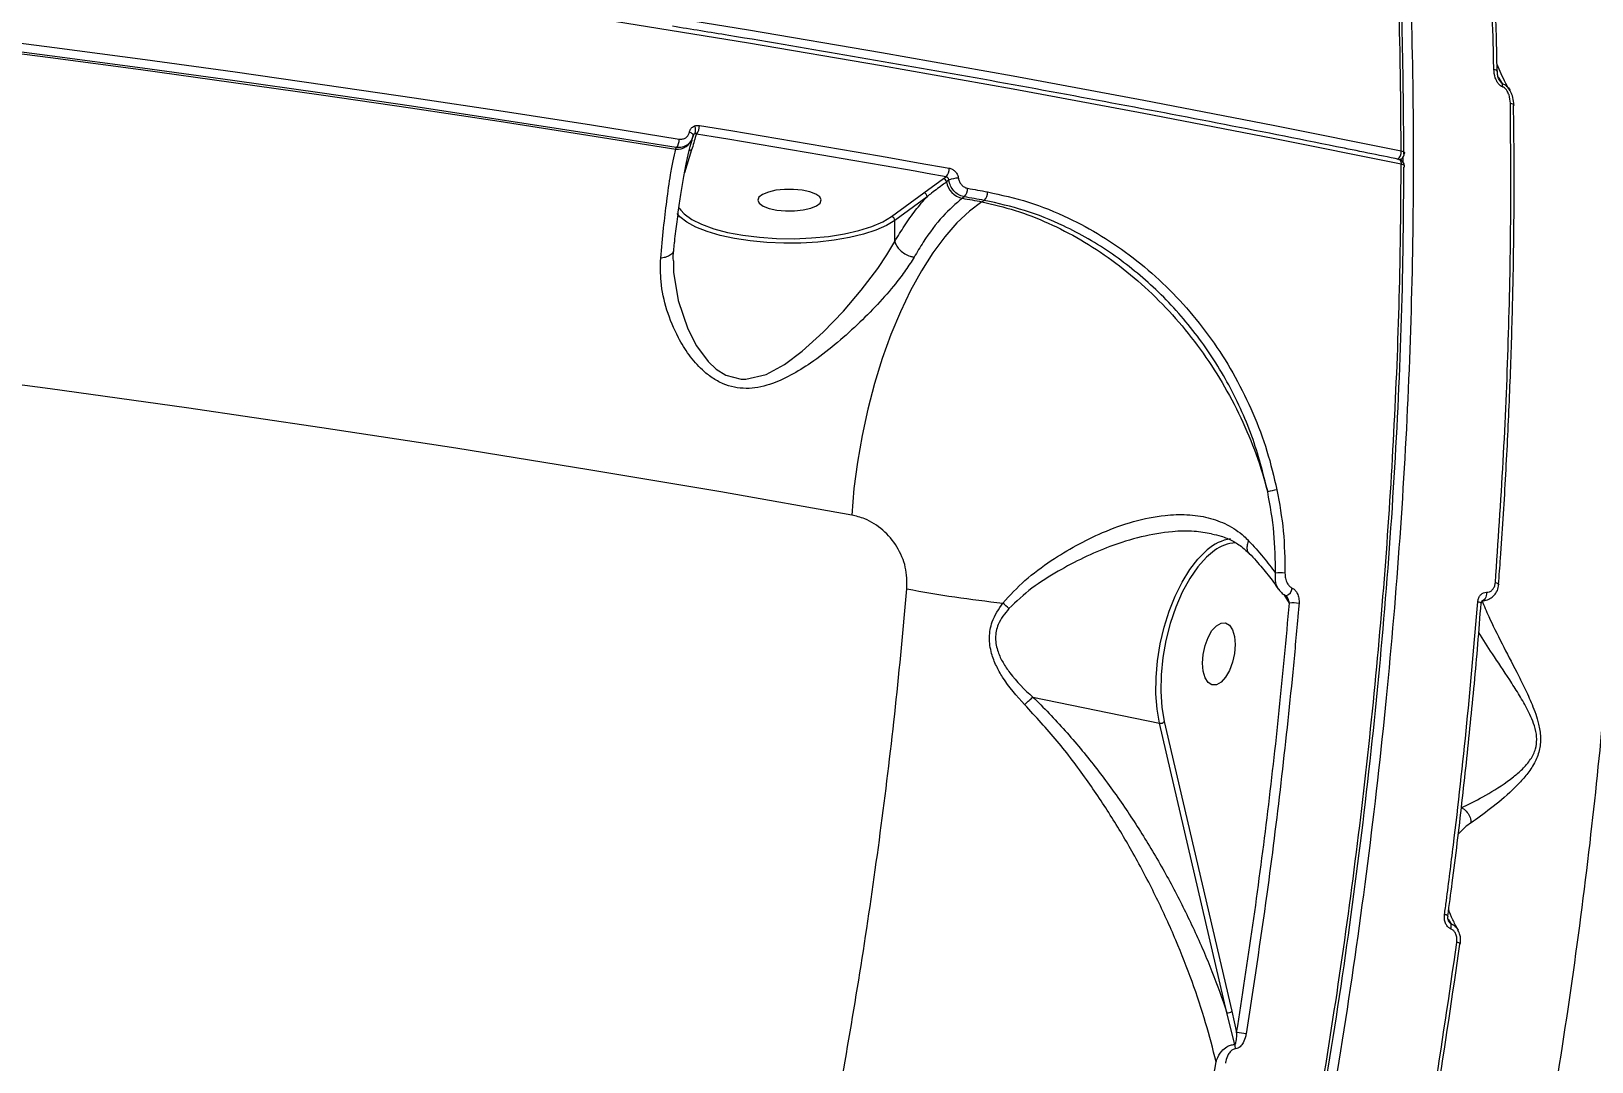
# Model space of a CAD drawing. Header units: millimetres. Extents: x -11024 to 8278, y -7837 to 5770.
# Drawn here: x 2836.5 to 3057.8, y -1380.3 to -1234.2 of the extents above; entities that cross this region are included whole.
import ezdxf

# ---------------------------------------------------------------- set-up
doc = ezdxf.new("R2010")
doc.units = ezdxf.units.MM
for name, color, linetype in [('DIKOM_ОБЪЕКТ', 7, 'Continuous'), ('DIKOM_РАЗМЕР_ЗОНА', 7, 'Continuous'), ('DIKOM_РАЗМЕР_ОБЪЕКТА', 7, 'Continuous')]:
    doc.layers.add(name, color=color, linetype=linetype)
doc.styles.add('style1', font='arial.ttf', dxfattribs={"width": 0.8})
doc.dimstyles.new('1-50', dxfattribs={"dimtxt": 300, "dimasz": 200, "dimexe": 100, "dimexo": 0, "dimgap": 100, "dimtad": 1, "dimtxsty": 'style1', "dimcen": 200, "dimclrd": 7, "dimclre": 7, "dimclrt": 7, "dimadec": 1, "dimazin": 2, "dimtfac": 1, "dimtmove": 0, "dimatfit": 2, "dimfxl": 0, "dimlwd": 25, "dimlwe": 18, "dimarcsym": 0})

# ---------------------------------------------------------------- blocks, each defined once
blk = doc.blocks.new('*D9')
at = {"layer": 'Defpoints', "color": 0, "transparency": 16777216}
for p in [(3740.68, 3707.51), (-8191.56, -3797.25), (-1076.12, -3797.25)]:
    blk.add_point(p, dxfattribs=at)
at = {"layer": 'DIKOM_РАЗМЕР_ОБЪЕКТА', "color": 7, "lineweight": 18, "transparency": 16777216}
for p, q in [((3740.68, 3707.51), (-8291.56, 3707.51)), ((-1076.12, -3797.25), (-8291.56, -3797.25))]:
    blk.add_line(p, q, dxfattribs=at)
at = {"layer": 'DIKOM_РАЗМЕР_ОБЪЕКТА', "color": 7, "lineweight": 25, "transparency": 16777216}
blk.add_line((-8191.56, 3507.51), (-8191.56, -3597.25), dxfattribs=at)
at = {"layer": 'DIKOM_РАЗМЕР_ОБЪЕКТА', "color": 7, "transparency": 16777216}
for points in [[(-8224.9, 3507.51), (-8158.23, 3507.51), (-8191.56, 3707.51)], [(-8224.9, -3597.25), (-8158.23, -3597.25), (-8191.56, -3797.25)]]:
    blk.add_solid(points, dxfattribs=at)
at = {"layer": 'DIKOM_РАЗМЕР_ОБЪЕКТА', "color": 7, "transparency": 16777216, "insert": (-8444.74, -44.87), "char_height": 300, "attachment_point": 5, "rotation": 90, "style": 'style1'}
blk.add_mtext('7500', dxfattribs=at)
blk = doc.blocks.new('*D10')
at = {"layer": 'Defpoints', "color": 0, "transparency": 16777216}
for p in [(-7791.31, -186.83), (6174.94, -1432.98), (6174.94, -5371.27)]:
    blk.add_point(p, dxfattribs=at)
at = {"layer": 'DIKOM_РАЗМЕР_ОБЪЕКТА', "color": 7, "lineweight": 18, "transparency": 16777216}
for p, q in [((-7791.31, -186.83), (-7791.31, -5471.27)), ((6174.94, -1432.98), (6174.94, -5471.27))]:
    blk.add_line(p, q, dxfattribs=at)
at = {"layer": 'DIKOM_РАЗМЕР_ОБЪЕКТА', "color": 7, "lineweight": 25, "transparency": 16777216}
blk.add_line((-7591.31, -5371.27), (5974.94, -5371.27), dxfattribs=at)
at = {"layer": 'DIKOM_РАЗМЕР_ОБЪЕКТА', "color": 7, "transparency": 16777216}
for points in [[(-7591.31, -5337.93), (-7591.31, -5404.6), (-7791.31, -5371.27)], [(5974.94, -5337.93), (5974.94, -5404.6), (6174.94, -5371.27)]]:
    blk.add_solid(points, dxfattribs=at)
at = {"layer": 'DIKOM_РАЗМЕР_ОБЪЕКТА', "color": 7, "transparency": 16777216, "insert": (-1343.68, -5118.1), "char_height": 300, "attachment_point": 5, "style": 'style1'}
blk.add_mtext('14000', dxfattribs=at)
blk = doc.blocks.new('*D11')
at = {"layer": 'Defpoints', "color": 0, "transparency": 16777216}
for p in [(3316.13, 5770.14), (-10574.15, -5797.25), (-1580.09, -5797.25)]:
    blk.add_point(p, dxfattribs=at)
at = {"layer": 'DIKOM_РАЗМЕР_ЗОНА', "color": 7, "lineweight": 18, "transparency": 16777216}
for p, q in [((3316.13, 5770.14), (-10674.15, 5770.14)), ((-1580.09, -5797.25), (-10674.15, -5797.25))]:
    blk.add_line(p, q, dxfattribs=at)
at = {"layer": 'DIKOM_РАЗМЕР_ЗОНА', "color": 7, "lineweight": 25, "transparency": 16777216}
blk.add_line((-10574.15, 5570.14), (-10574.15, -5597.25), dxfattribs=at)
at = {"layer": 'DIKOM_РАЗМЕР_ЗОНА', "color": 7, "transparency": 16777216}
for points in [[(-10607.49, 5570.14), (-10540.82, 5570.14), (-10574.15, 5770.14)], [(-10607.49, -5597.25), (-10540.82, -5597.25), (-10574.15, -5797.25)]]:
    blk.add_solid(points, dxfattribs=at)
at = {"layer": 'DIKOM_РАЗМЕР_ЗОНА', "color": 7, "transparency": 16777216, "insert": (-10827.33, -172.99), "char_height": 300, "attachment_point": 5, "rotation": 90, "style": 'style1'}
blk.add_mtext('11500', dxfattribs=at)

msp = doc.modelspace()

# ---------------------------------------------------------------- linework, layer by layer
at = {"layer": 'DIKOM_ОБЪЕКТ', "color": 7, "linetype": 'Continuous', "lineweight": 15}
for p, q in [((3044.485, -1240.704), (3045.036, -1241.599)), ((3046.698, -1244.695), (3046.697, -1244.719)), ((2930.248, -1249.308), (2930.321, -1249.068)), ((2930.346, -1248.989), (2930.252, -1249.236)), ((2930.257, -1249.33), (2930.283, -1249.247)), ((2930.33, -1249.029), (2930.321, -1249.068)), ((2933.188, -1249.172), (2930.786, -1248.777)), ((2927.944, -1250.698), (2926.15, -1250.407)), ((2927.87, -1250.936), (2927.944, -1250.698)), ((2930.123, -1251.04), (2929.12, -1254.262)), ((3030.566, -1252.415), (3030.702, -1252.338)), ((3031.009, -1252.78), (3031.009, -1252.033)), ((2966.196, -1254.828), (2963.517, -1254.352)), ((2963.041, -1257.116), (2965.821, -1255.104)), ((2965.821, -1255.104), (2966.196, -1254.828)), ((2966.596, -1255.325), (2966.268, -1255.566)), ((2958.47, -1260.481), (2963.041, -1257.116)), ((2963.494, -1257.658), (2958.923, -1261.023)), ((2968.782, -1257.674), (2968.504, -1257.879)), ((2971.274, -1258.377), (2971.614, -1258.183)), ((2958.923, -1264.026), (2958.923, -1261.023)), ((2927.585, -1265.198), (2927.647, -1264.623)), ((3014.884, -1315.284), (3014.116, -1314.038)), ((3014.39, -1314.218), (3014.436, -1314.231)), ((3044.566, -1312.595), (3044.562, -1312.614)), ((3042.08, -1315.3), (3042.079, -1315.305)), ((2978.509, -1328.601), (2996.461, -1332.29)), ((3006.028, -1373.334), (2996.461, -1332.29)), ((2997.131, -1332.076), (3006.698, -1373.12)), ((3037.377, -1360.071), (3037.758, -1360.695)), ((3007.118, -1377.836), (3006.028, -1373.334)), ((3006.698, -1373.12), (3007.397, -1376.161))]:
    msp.add_line(p, q, dxfattribs=at)
at = {"layer": 'DIKOM_ОБЪЕКТ', "color": 7, "linetype": 'Continuous', "lineweight": 15, "flags": 128}
for points in [[(2680.732, -1202.859), (2701.203, -1204.54), (2721.586, -1206.344), (2741.874, -1208.268), (2762.061, -1210.313), (2782.141, -1212.477), (2802.107, -1214.761), (2821.955, -1217.163), (2841.677, -1219.683), (2861.268, -1222.32), (2880.722, -1225.073), (2900.034, -1227.942), (2919.196, -1230.925), (2938.203, -1234.021), (2957.05, -1237.23), (2975.732, -1240.551), (2994.241, -1243.983), (3012.572, -1247.524), (3030.722, -1251.174)], [(3030.722, -1253.058), (3012.572, -1249.408), (2994.241, -1245.867), (2975.732, -1242.435), (2957.05, -1239.114), (2938.203, -1235.905), (2919.196, -1232.809), (2900.034, -1229.826), (2880.722, -1226.957), (2861.268, -1224.204), (2841.677, -1221.567), (2821.955, -1219.047), (2802.107, -1216.645), (2782.141, -1214.361), (2762.061, -1212.197), (2741.874, -1210.152), (2721.586, -1208.227), (2701.203, -1206.424), (2680.732, -1204.742)], [(2826.286, -1236.292), (2839.192, -1237.948), (2852.041, -1239.654), (2864.834, -1241.411), (2877.567, -1243.217), (2890.238, -1245.073), (2902.847, -1246.978), (2915.392, -1248.933), (2927.87, -1250.936)], [(2826.91, -1234.864), (2839.8, -1236.519), (2852.634, -1238.223), (2865.411, -1239.977), (2878.129, -1241.781), (2890.785, -1243.634), (2903.379, -1245.537), (2915.909, -1247.488), (2928.374, -1249.488)], [(2926.15, -1250.407), (2915.49, -1248.7), (2902.97, -1246.75), (2890.387, -1244.849), (2877.741, -1242.998), (2865.034, -1241.195), (2852.267, -1239.442), (2839.444, -1237.739), (2828.968, -1236.391)], [(3043.858, -1239.597), (3044.017, -1239.638), (3044.149, -1239.689), (3044.25, -1239.75), (3044.317, -1239.818), (3044.346, -1239.89), (3044.347, -1239.911)], [(3046.209, -1244.392), (3046.36, -1244.43), (3046.487, -1244.478), (3046.587, -1244.534), (3046.657, -1244.596), (3046.693, -1244.662), (3046.698, -1244.695)], [(2931.218, -1247.562), (2935.679, -1248.297), (2940.132, -1249.039), (2944.575, -1249.786), (2949.01, -1250.54), (2953.436, -1251.3), (2957.852, -1252.066), (2962.259, -1252.839), (2966.657, -1253.617)], [(2930.346, -1248.989), (2930.351, -1248.932), (2930.333, -1248.872), (2930.292, -1248.81), (2930.229, -1248.748), (2930.146, -1248.686), (2930.044, -1248.628), (2929.927, -1248.573), (2929.796, -1248.524)], [(2963.517, -1254.352), (2961.802, -1254.05), (2957.398, -1253.278), (2952.985, -1252.512), (2948.563, -1251.753), (2944.132, -1251), (2939.692, -1250.253), (2935.243, -1249.512), (2933.188, -1249.172)], [(3030.408, -1252.369), (3030.493, -1252.405), (3030.571, -1252.477), (3030.635, -1252.584), (3030.683, -1252.719), (3030.712, -1252.879), (3030.722, -1253.058)], [(3030.702, -1252.338), (3030.683, -1252.348), (3030.537, -1252.404)], [(3030.722, -1251.174), (3030.879, -1251.214), (3031.011, -1251.264), (3031.111, -1251.321), (3031.177, -1251.385), (3031.206, -1251.451), (3031.207, -1251.468)], [(3031.207, -1253.35), (3031.206, -1253.333), (3031.177, -1253.267), (3031.111, -1253.204), (3031.011, -1253.147), (3030.879, -1253.097), (3030.722, -1253.058)], [(2948.338, -1258.556), (2948.501, -1258.121), (2948.299, -1257.689), (2947.75, -1257.293), (2946.896, -1256.966), (2945.809, -1256.735), (2944.575, -1256.618), (2943.294, -1256.625), (2942.07, -1256.754), (2941.003, -1256.997), (2940.18, -1257.332), (2939.665, -1257.733), (2939.502, -1258.168), (2939.703, -1258.6), (2940.253, -1258.996), (2941.106, -1259.323), (2942.194, -1259.554), (2943.428, -1259.671), (2944.709, -1259.664), (2945.932, -1259.535), (2946.999, -1259.292), (2947.823, -1258.957), (2948.338, -1258.556)], [(2969.245, -1256.47), (2969.6, -1256.534), (2969.954, -1256.597), (2970.309, -1256.661), (2970.663, -1256.724), (2971.017, -1256.788), (2971.372, -1256.852), (2971.726, -1256.915), (2972.08, -1256.979)], [(2971.274, -1258.377), (2969.496, -1259.703), (2967.734, -1261.359), (2966.005, -1263.331), (2964.324, -1265.601), (2962.706, -1268.148), (2961.166, -1270.948), (2959.718, -1273.976), (2958.376, -1277.205), (2957.152, -1280.605), (2956.056, -1284.145), (2955.099, -1287.793), (2954.289, -1291.515), (2953.634, -1295.278), (2953.14, -1299.047), (2952.812, -1302.788)], [(2968.504, -1257.879), (2968.85, -1257.941), (2969.196, -1258.003), (2969.543, -1258.066), (2969.889, -1258.128), (2970.236, -1258.19), (2970.582, -1258.252), (2970.928, -1258.314), (2971.274, -1258.377)], [(2971.614, -1258.183), (2971.26, -1258.119), (2970.906, -1258.056), (2970.553, -1257.992), (2970.199, -1257.928), (2969.845, -1257.865), (2969.49, -1257.801), (2969.136, -1257.738), (2968.782, -1257.674)], [(2958.923, -1261.023), (2957.727, -1261.746), (2956.233, -1262.402), (2954.474, -1262.975), (2952.488, -1263.454), (2950.318, -1263.828), (2948.01, -1264.089), (2945.616, -1264.231), (2943.186, -1264.251), (2940.775, -1264.149), (2938.433, -1263.927), (2936.212, -1263.589), (2934.16, -1263.144), (2932.322, -1262.601), (2930.736, -1261.971), (2929.439, -1261.268), (2928.457, -1260.508), (2928.052, -1260.061)], [(2928.317, -1259.227), (2928.357, -1259.292), (2928.568, -1259.588)], [(2928.568, -1259.588), (2929.066, -1260.107), (2930.135, -1260.875), (2931.539, -1261.577), (2933.245, -1262.196), (2935.21, -1262.717), (2937.388, -1263.128), (2939.726, -1263.418), (2942.166, -1263.581), (2944.651, -1263.612), (2947.121, -1263.512), (2949.515, -1263.282), (2951.775, -1262.927), (2953.849, -1262.458), (2955.684, -1261.884), (2957.236, -1261.219), (2958.47, -1260.481)], [(2927.571, -1266.747), (2927.558, -1268.353), (2928.197, -1272.364), (2929.562, -1276.406), (2930.808, -1278.804), (2932.456, -1281.016), (2933.612, -1282.092), (2934.978, -1282.95), (2937.164, -1283.535), (2937.805, -1283.547), (2940.71, -1282.866), (2943.306, -1281.453), (2945.807, -1279.577), (2948.79, -1276.857), (2951.64, -1273.867), (2954.175, -1270.9), (2956.512, -1267.838), (2957.808, -1265.923), (2958.923, -1264.033), (2958.924, -1264.032), (2958.924, -1264.032)], [(2952.812, -1302.788), (2934.273, -1299.521), (2915.566, -1296.367), (2896.698, -1293.328), (2877.674, -1290.405), (2858.501, -1287.598), (2839.184, -1284.909), (2819.73, -1282.339), (2800.145, -1279.887), (2780.435, -1277.555), (2760.606, -1275.344), (2740.665, -1273.255), (2720.619, -1271.287), (2700.473, -1269.442), (2680.233, -1267.721)], [(2996.461, -1332.29), (2996.116, -1330.292), (2995.951, -1328.122), (2995.97, -1325.828), (2996.173, -1323.459), (2996.555, -1321.067), (2997.108, -1318.704), (2997.82, -1316.42), (2998.675, -1314.266), (2999.655, -1312.288), (3000.739, -1310.53), (3001.903, -1309.028), (3003.122, -1307.816), (3003.235, -1307.722)], [(3004.249, -1307.833), (3003.126, -1308.768), (3001.899, -1310.136), (3000.743, -1311.801), (2999.687, -1313.724), (2998.756, -1315.859), (2997.973, -1318.153), (2997.356, -1320.552), (2996.92, -1322.998), (2996.676, -1325.431), (2996.63, -1327.792), (2996.783, -1330.025), (2997.131, -1332.076)], [(3042.817, -1313.739), (3042.816, -1313.981), (3042.785, -1314.219), (3042.725, -1314.437), (3042.642, -1314.622), (3042.538, -1314.765), (3042.421, -1314.857), (3042.298, -1314.892), (3042.285, -1314.892)], [(3044.078, -1312.366), (3044.228, -1312.401), (3044.356, -1312.441), (3044.456, -1312.484), (3044.525, -1312.528), (3044.561, -1312.571), (3044.566, -1312.595)], [(3041.592, -1315.069), (3041.75, -1315.107), (3041.882, -1315.148), (3041.983, -1315.193), (3042.05, -1315.238), (3042.079, -1315.282), (3042.08, -1315.3)], [(3007.181, -1321.157), (3007.087, -1322.402), (3006.813, -1323.653), (3006.381, -1324.808), (3005.826, -1325.775), (3005.193, -1326.474), (3004.534, -1326.85), (3003.901, -1326.871), (3003.346, -1326.536), (3002.914, -1325.872), (3002.64, -1324.933), (3002.546, -1323.796), (3002.64, -1322.551), (3002.914, -1321.3), (3003.346, -1320.144), (3003.901, -1319.178), (3004.534, -1318.478), (3005.193, -1318.103), (3005.826, -1318.082), (3006.381, -1318.417), (3006.813, -1319.08), (3007.087, -1320.019), (3007.181, -1321.157)], [(3039.011, -1363.6), (3039.077, -1363.588), (3039.109, -1363.57), (3039.112, -1363.562)]]:
    msp.add_lwpolyline(points, dxfattribs=at)
at = {"layer": 'DIKOM_ОБЪЕКТ', "color": 7, "linetype": 'Continuous', "lineweight": 15}
for centre, radius, start, end in [((3044.163, -1241.932), 0.935, 350.37138, 20.86877), ((2929.462, -1248.222), 1.229, 334.9573, 29.21348), ((2929.526, -1247.645), 1.694, 318.05422, 2.81106), ((2928.02, -1248.581), 2.36, 266.35594, 340.87535), ((2926.679, -1249.568), 1.696, 318.21376, 2.69345), ((2930.769, -1249.156), 0.458, 114.95188, 153.03426), ((2930.101, -1251.533), 0.494, 87.37282, 131.52663), ((3029.205, -1251.267), 1.519, 311.26227, 3.51214), ((3030.207, -1253.349), 1, 359.92511, 78.40819), ((3030.207, -1251.469), 1, 299.64927, 0.075), ((2965.043, -1253.695), 1.616, 315.51977, 2.77132), ((3030.986, -1253.315), 0.224, 290.42971, 351.08834), ((2965.715, -1255.653), 0.56, 8.95367, 79.08673), ((2969.034, -1255.13), 2.801, 188.97384, 259.07878), ((2967.897, -1258.178), 3.136, 88.98999, 114.51602), ((2967.639, -1256.544), 1.608, 315.3027, 2.62), ((2962.935, -1257.665), 0.559, 0.70322, 79.11093), ((2970.481, -1257.053), 1.601, 315.07792, 2.63299), ((2958.364, -1261.03), 0.559, 0.72213, 79.12168), ((3014.502, -1308.412), 9.304, 98.5668, 106.86475), ((3007.437, -1312.367), 6.264, 98.2985, 132.12968), ((3007.574, -1312.229), 5.512, 93.51141, 127.10988), ((3013.701, -1315.278), 4.302, 82.74733, 100.61212), ((2992.161, -1147.32), 168.896, 259.24856, 263.91174), ((3013.985, -1313.004), 1.308, 290.20977, 353.32911), ((2968.021, -1322.967), 9.906, 44.34614, 51.05635), ((3015.465, -1318.837), 3.6, 77.58346, 99.28742), ((2996.602, -1331.576), 0.728, 258.85429, 316.63486), ((3036.864, -1360.221), 0.785, 50.68075, 89.56512), ((3036.689, -1361.092), 1.14, 341.15055, 20.38414), ((3038.583, -1364.292), 0.901, 54.02604, 87.63505), ((3006.169, -1372.62), 0.728, 258.8699, 316.61926), ((3006.831, -1385.309), 9.166, 78.01435, 86.46033), ((3005.42, -1378.468), 1.812, 0.0797, 20.42979)]:
    msp.add_arc(centre, radius, start, end, dxfattribs=at)
for points, knots in [([(3030.722, -1251.174), (3030.693, -1246.888), (3030.616, -1235.341), (3029.94, -1216.869), (3028.533, -1195.941), (3026.44, -1175.369), (3023.653, -1155.237), (3020.16, -1135.627), (3016.039, -1116.971), (3011.32, -1099.31), (3006.043, -1082.664), (3000.123, -1066.761), (2993.552, -1051.69), (2986.337, -1037.525), (2978.639, -1024.577), (2970.493, -1012.866), (2961.952, -1002.365), (2952.857, -992.962), (2944.367, -985.458), (2938.712, -981.627), (2936.451, -980.095)], [0, 0, 0, 0, 0.03376236, 0.09096148, 0.14820439, 0.20540308, 0.26426351, 0.32317162, 0.38203225, 0.43923087, 0.49647404, 0.55367268, 0.61253317, 0.67144141, 0.73030169, 0.78750056, 0.84474369, 0.90194247, 0.96080286, 1, 1, 1, 1]), ([(2998.406, -1063.222), (2999.013, -1064.59), (3001.822, -1070.912), (3006.253, -1083.159), (3011.651, -1099.913), (3016.076, -1116.475), (3019.699, -1132.541), (3022.638, -1147.953), (3025.151, -1163.833), (3027.254, -1180.335), (3028.924, -1197.45), (3030.132, -1215.165), (3030.901, -1233.214), (3031.01, -1245.504), (3031.064, -1251.645)], [0, 0, 0, 0, 0.0280434, 0.1296917, 0.2311776, 0.3323438, 0.4143182, 0.4963773, 0.578436, 0.6604105, 0.7452606, 0.8302053, 0.9151496, 1, 1, 1, 1]), ([(3019.5, -1125.392), (3020.282, -1129.007), (3022.388, -1138.745), (3025.297, -1155.226), (3028.058, -1174.946), (3030.183, -1195.489), (3031.646, -1216.803), (3032.424, -1238.834), (3032.5, -1261.097), (3031.89, -1283.51), (3030.626, -1305.99), (3028.686, -1328.902), (3026.049, -1352.186), (3022.706, -1375.765), (3018.73, -1399.123), (3014.152, -1422.183), (3009.011, -1444.879), (3003.224, -1467.581), (2996.784, -1490.208), (2989.697, -1512.678), (2982.118, -1534.496), (2974.087, -1555.604), (2965.65, -1575.957), (2956.668, -1595.889), (2947.151, -1615.309), (2937.118, -1634.135), (2926.791, -1651.955), (2916.213, -1668.73), (2905.43, -1684.446), (2894.266, -1699.36), (2882.745, -1713.383), (2870.898, -1726.445), (2859.492, -1737.755), (2848.588, -1747.474), (2838.228, -1755.773), (2827.781, -1763.214), (2817.273, -1769.764), (2806.818, -1775.355), (2796.467, -1779.965), (2787.305, -1783.292), (2781.589, -1784.846), (2779.262, -1785.478)], [0, 0, 0, 0, 0.0156521, 0.042168, 0.0687044, 0.0952202, 0.1225062, 0.1498146, 0.1771007, 0.2036165, 0.2301529, 0.2566687, 0.2839548, 0.3112631, 0.3385492, 0.365065, 0.3916012, 0.4181172, 0.4454032, 0.4727115, 0.4999976, 0.5265134, 0.5530498, 0.5795656, 0.6068517, 0.63416, 0.661446, 0.687962, 0.7144982, 0.741014, 0.7683001, 0.7956083, 0.8228943, 0.8459724, 0.8690776, 0.8921825, 0.9155066, 0.9388307, 0.9615639, 0.9843487, 1, 1, 1, 1]), ([(3043.858, -1239.597), (3043.845, -1238.979), (3043.776, -1235.888), (3043.539, -1227.885), (3042.976, -1215.706), (3041.928, -1200.058), (3040.859, -1189.501), (3040.263, -1183.616)], [0, 0, 0, 0, 0.032157, 0.160792, 0.418284, 0.675776, 1, 1, 1, 1]), ([(3044.33, -1239.917), (3044.316, -1239.077), (3044.246, -1234.65), (3043.958, -1226.747), (3043.458, -1216.235), (3042.787, -1205.879), (3041.943, -1195.676), (3041.258, -1188.38), (3040.808, -1184.527), (3040.744, -1183.983)], [0, 0, 0, 0, 0.0435382, 0.2295785, 0.4151902, 0.600161, 0.7846992, 0.9696284, 1, 1, 1, 1]), ([(3059.523, -1205.41), (3060.026, -1210.89), (3061.032, -1221.856), (3061.955, -1238.813), (3062.45, -1256.086), (3062.469, -1273.908), (3061.997, -1292.25), (3061.011, -1311.084), (3059.524, -1330.108), (3057.477, -1349.822), (3054.82, -1370.194), (3051.511, -1391.167), (3047.595, -1412.324), (3043.057, -1433.597), (3037.898, -1454.91), (3032.237, -1475.771), (3026.107, -1496.118), (3019.551, -1515.901), (3012.453, -1535.469), (3004.814, -1554.74), (2996.648, -1573.64), (2988.142, -1591.735), (2979.333, -1608.984), (2970.265, -1625.362), (2960.783, -1641.154), (2950.902, -1656.275), (2940.648, -1670.655), (2930.929, -1683.1), (2921.835, -1693.797), (2913.405, -1702.968), (2904.855, -1711.548), (2896.213, -1719.416), (2890.124, -1724.645), (2886.915, -1727.046), (2886.614, -1727.271)], [0, 0, 0, 0, 0.0299496, 0.0599349, 0.0899203, 0.1198699, 0.1510474, 0.1822657, 0.2134839, 0.2446615, 0.2785606, 0.3124859, 0.346385, 0.3812742, 0.416192, 0.4510812, 0.4848682, 0.5186813, 0.5524682, 0.5872409, 0.6220422, 0.6568149, 0.6905217, 0.7242547, 0.7579615, 0.7926504, 0.8273678, 0.8620569, 0.8889811, 0.9159055, 0.9430448, 0.9701838, 0.9971966, 1, 1, 1, 1]), ([(3030.408, -1252.369), (3027.462, -1251.768), (3018.919, -1250.026), (3004.655, -1247.213), (2987.569, -1243.963), (2970.331, -1240.807), (2952.94, -1237.753), (2938.635, -1235.318), (2930.079, -1233.938), (2927.418, -1233.509)], [0, 0, 0, 0, 0.0880379, 0.25532471, 0.42261167, 0.58989623, 0.75718128, 0.92446346, 1, 1, 1, 1]), ([(3046.142, -1242.64), (3045.945, -1242.29), (3045.231, -1241.023), (3044.691, -1239.777), (3044.313, -1238.927), (3044.313, -1238.926)], [0, 0, 0, 0, 0.2760445, 0.9993911, 1, 1, 1, 1]), ([(3045.085, -1242.088), (3045.038, -1242.069), (3044.887, -1242.006), (3044.615, -1241.792), (3044.302, -1241.375), (3043.96, -1240.619), (3043.899, -1240.002), (3043.858, -1239.597)], [0, 0, 0, 0, 0.0554901, 0.1783746, 0.3494818, 0.5728806, 1, 1, 1, 1]), ([(3044.705, -1241.233), (3044.695, -1241.219), (3044.622, -1241.11), (3044.494, -1240.806), (3044.369, -1240.365), (3044.365, -1240.049), (3044.364, -1239.91)], [0, 0, 0, 0, 0.0358155, 0.2679517, 0.6760457, 1, 1, 1, 1]), ([(3044.704, -1241.234), (3044.752, -1241.306), (3044.827, -1241.42), (3044.949, -1241.551), (3045.018, -1241.589), (3045.036, -1241.599)], [0, 0, 0, 0, 0.5533819, 0.8833845, 1, 1, 1, 1]), ([(3045.036, -1241.599), (3045.107, -1241.626), (3045.337, -1241.716), (3045.723, -1242.001), (3046.047, -1242.348), (3046.159, -1242.615), (3046.179, -1242.662)], [0, 0, 0, 0, 0.1492084, 0.4834445, 0.9079959, 1, 1, 1, 1]), ([(3046.209, -1244.392), (3046.174, -1244.006), (3046.123, -1243.434), (3045.808, -1242.738), (3045.524, -1242.36), (3045.269, -1242.163), (3045.128, -1242.106), (3045.085, -1242.088)], [0, 0, 0, 0, 0.4385051, 0.6486551, 0.8191849, 0.9451095, 1, 1, 1, 1]), ([(3046.687, -1244.695), (3046.687, -1244.594), (3046.69, -1244.156), (3046.562, -1243.447), (3046.296, -1242.894), (3046.183, -1242.661)], [0, 0, 0, 0, 0.14795997, 0.6397483, 1, 1, 1, 1]), ([(3044.078, -1312.366), (3044.475, -1306.627), (3045.27, -1295.148), (3045.972, -1278.074), (3046.341, -1261.114), (3046.253, -1249.966), (3046.209, -1244.392)], [0, 0, 0, 0, 0.2490997, 0.4981998, 0.7490992, 1, 1, 1, 1]), ([(3044.522, -1312.611), (3044.62, -1311.381), (3045.013, -1306.407), (3045.539, -1297.738), (3046.097, -1286.614), (3046.484, -1275.555), (3046.706, -1264.573), (3046.778, -1254.283), (3046.697, -1247.704), (3046.661, -1244.72)], [0, 0, 0, 0, 0.053299, 0.2155038, 0.3778307, 0.5402428, 0.7027054, 0.8651756, 1, 1, 1, 1]), ([(2929.796, -1248.524), (2929.837, -1248.381), (2929.92, -1248.095), (2930.195, -1247.785), (2930.428, -1247.673), (2930.535, -1247.622)], [0, 0, 0, 0, 0.3509377, 0.7014329, 1, 1, 1, 1]), ([(2930.535, -1247.622), (2930.597, -1247.602), (2930.812, -1247.531), (2931.049, -1247.549), (2931.218, -1247.562)], [0, 0, 0, 0, 0.2877638, 1, 1, 1, 1]), ([(2927.647, -1264.623), (2927.67, -1264.415), (2927.799, -1263.205), (2928.054, -1261.169), (2928.409, -1258.545), (2928.78, -1256.152), (2929.159, -1253.992), (2929.541, -1252.108), (2929.913, -1250.524), (2930.146, -1249.736), (2930.257, -1249.358)], [0, 0, 0, 0, 0.0287558, 0.16733, 0.3069823, 0.4476, 0.5888867, 0.7302426, 0.8706641, 1, 1, 1, 1]), ([(2930.252, -1249.236), (2930.2, -1249.404), (2930.068, -1249.832), (2929.547, -1250.343), (2928.802, -1250.709), (2928.229, -1250.702), (2927.944, -1250.698)], [0, 0, 0, 0, 0.1753139, 0.446592, 0.7248299, 1, 1, 1, 1]), ([(2928.374, -1249.488), (2928.542, -1249.498), (2928.878, -1249.519), (2929.322, -1249.323), (2929.66, -1248.987), (2929.751, -1248.676), (2929.796, -1248.524)], [0, 0, 0, 0, 0.2565692, 0.5136258, 0.7612138, 1, 1, 1, 1]), ([(2930.786, -1248.777), (2930.763, -1248.851), (2930.533, -1249.605), (2930.317, -1250.359), (2930.123, -1251.04)], [0, 0, 0, 0, 0.0973966, 1, 1, 1, 1]), ([(2930.359, -1248.94), (2930.357, -1248.945), (2930.351, -1248.959), (2930.348, -1248.977), (2930.346, -1248.989)], [0, 0, 0, 0, 0.2972279, 1, 1, 1, 1]), ([(2930.576, -1248.742), (2930.543, -1248.75), (2930.476, -1248.767), (2930.398, -1248.837), (2930.37, -1248.912), (2930.359, -1248.94)], [0, 0, 0, 0, 0.37023411, 0.76563966, 1, 1, 1, 1]), ([(2930.786, -1248.777), (2930.734, -1248.759), (2930.664, -1248.733), (2930.595, -1248.74), (2930.576, -1248.742)], [0, 0, 0, 0, 0.721229, 1, 1, 1, 1]), ([(2925.731, -1266.375), (2925.866, -1264.931), (2926.139, -1262.02), (2926.612, -1258.024), (2927.07, -1254.883), (2927.502, -1252.497), (2927.747, -1251.458), (2927.87, -1250.936)], [0, 0, 0, 0, 0.2106461, 0.4247481, 0.6762148, 0.8373944, 1, 1, 1, 1]), ([(2772.555, -1786.164), (2775.644, -1785.491), (2782.656, -1783.965), (2793.726, -1780.057), (2805.688, -1774.766), (2817.797, -1768.146), (2830.012, -1760.219), (2842.291, -1750.965), (2854.366, -1740.592), (2866.199, -1729.162), (2877.76, -1716.758), (2889.237, -1703.178), (2900.585, -1688.42), (2911.762, -1672.506), (2922.522, -1655.787), (2932.836, -1638.34), (2942.689, -1620.255), (2952.24, -1601.237), (2961.443, -1581.314), (2970.257, -1560.533), (2978.488, -1539.353), (2986.121, -1517.856), (2993.154, -1496.128), (2999.703, -1473.817), (3005.724, -1450.975), (3011.181, -1427.671), (3015.753, -1405.403), (3019.532, -1384.263), (3022.619, -1364.304), (3025.23, -1344.301), (3027.352, -1324.307), (3028.964, -1304.539), (3030.06, -1285.092), (3030.623, -1267.981), (3030.693, -1257.376), (3030.722, -1253.058)], [0, 0, 0, 0, 0.0247402, 0.0561655, 0.087615, 0.1190403, 0.1513785, 0.1837429, 0.216081, 0.2475062, 0.2789557, 0.310381, 0.3427192, 0.3750837, 0.4074218, 0.4388469, 0.4702965, 0.5017217, 0.5340599, 0.5664243, 0.5987624, 0.6301877, 0.6616371, 0.6930624, 0.7254004, 0.7577648, 0.7901029, 0.8174539, 0.844837, 0.87222, 0.8998625, 0.927505, 0.9544473, 0.9814507, 1, 1, 1, 1]), ([(3031.064, -1253.525), (3031.036, -1257.833), (3030.959, -1269.528), (3030.268, -1288.925), (3028.819, -1311.736), (3026.689, -1334.787), (3023.899, -1357.964), (3020.46, -1381.161), (3016.377, -1404.304), (3011.643, -1427.354), (3006.28, -1450.274), (3000.309, -1472.994), (2993.76, -1495.409), (2986.662, -1517.414), (2979.032, -1538.937), (2970.872, -1559.931), (2962.207, -1580.371), (2953.067, -1600.2), (2943.497, -1619.327), (2933.54, -1637.66), (2923.223, -1655.135), (2912.557, -1671.705), (2901.567, -1687.364), (2890.288, -1702.058), (2878.778, -1715.769), (2867.074, -1728.254), (2859.07, -1736.3), (2854.952, -1739.833), (2854.818, -1739.948)], [0, 0, 0, 0, 0.0236312, 0.0641495, 0.1047954, 0.1455064, 0.1862175, 0.2268634, 0.2673817, 0.3078999, 0.3485459, 0.3892568, 0.4299679, 0.4706138, 0.5111321, 0.5516503, 0.5922964, 0.6330075, 0.6737185, 0.7143645, 0.7548827, 0.7954011, 0.8360472, 0.876758, 0.9174692, 0.9581151, 0.9986336, 1, 1, 1, 1]), ([(2966.657, -1253.617), (2966.68, -1253.622), (2966.853, -1253.655), (2967.174, -1253.792), (2967.554, -1254.12), (2967.841, -1254.553), (2967.915, -1254.88), (2967.952, -1255.043)], [0, 0, 0, 0, 0.0372108, 0.2779171, 0.5185623, 0.7592045, 1, 1, 1, 1]), ([(2966.268, -1255.566), (2966.127, -1255.67), (2965.424, -1256.189), (2964.486, -1256.882), (2963.707, -1257.491), (2963.494, -1257.658)], [0, 0, 0, 0, 0.1536261, 0.7682928, 1, 1, 1, 1]), ([(2966.596, -1255.325), (2966.586, -1255.269), (2966.566, -1255.157), (2966.478, -1255.007), (2966.36, -1254.892), (2966.259, -1254.842), (2966.204, -1254.829), (2966.196, -1254.828)], [0, 0, 0, 0, 0.2401913, 0.4811777, 0.7222348, 0.9627678, 1, 1, 1, 1]), ([(2968.782, -1257.674), (2968.743, -1257.667), (2968.454, -1257.613), (2967.915, -1257.39), (2967.274, -1256.849), (2966.787, -1256.134), (2966.66, -1255.595), (2966.596, -1255.325)], [0, 0, 0, 0, 0.03725611, 0.27811217, 0.51887096, 0.7593969, 1, 1, 1, 1]), ([(2967.952, -1255.043), (2967.989, -1255.206), (2968.063, -1255.532), (2968.35, -1255.966), (2968.73, -1256.295), (2969.05, -1256.432), (2969.222, -1256.466), (2969.245, -1256.47)], [0, 0, 0, 0, 0.2407395, 0.4813537, 0.7221227, 0.9628431, 1, 1, 1, 1]), ([(2958.923, -1264.026), (2959.378, -1263.269), (2960.339, -1261.669), (2961.868, -1259.518), (2962.951, -1258.28), (2963.494, -1257.658)], [0, 0, 0, 0, 0.3093585, 0.6532187, 1, 1, 1, 1]), ([(2968.504, -1257.879), (2967.574, -1258.672), (2965.688, -1260.279), (2963.397, -1263.322), (2962.087, -1265.514), (2961.661, -1266.228)], [0, 0, 0, 0, 0.3958737, 0.8032264, 1, 1, 1, 1]), ([(2971.274, -1258.377), (2972.857, -1258.75), (2976.023, -1259.496), (2980.722, -1261.333), (2985.316, -1263.693), (2989.745, -1266.59), (2993.952, -1269.977), (2997.871, -1273.837), (3001.459, -1278.108), (3004.666, -1282.738), (3007.435, -1287.68), (3009.736, -1292.862), (3011.092, -1296.852), (3011.688, -1299.081), (3011.803, -1299.508)], [0, 0, 0, 0, 0.0874426, 0.1748846, 0.263312, 0.3520193, 0.4404456, 0.5297488, 0.619338, 0.7086409, 0.7985508, 0.8887511, 0.9786598, 1, 1, 1, 1]), ([(3011.803, -1299.508), (3011.138, -1296.842), (3010.131, -1292.803), (3007.971, -1287.649), (3005.465, -1282.671), (3002.402, -1278.01), (2998.876, -1273.777), (2995.065, -1269.861), (2990.865, -1266.445), (2986.387, -1263.604), (2982.256, -1261.443), (2977.33, -1259.445), (2973.53, -1258.606), (2971.614, -1258.183)], [0, 0, 0, 0, 0.1307405, 0.1980623, 0.2653844, 0.3961133, 0.4634483, 0.5307822, 0.6611954, 0.7283427, 0.7954905, 0.896887, 1, 1, 1, 1]), ([(2972.08, -1256.979), (2974.018, -1257.409), (2977.895, -1258.267), (2983.312, -1260.46), (2988.278, -1263.149), (2992.763, -1266.247), (2996.965, -1269.839), (3000.815, -1273.905), (3004.268, -1278.378), (3007.281, -1283.202), (3009.778, -1288.329), (3011.798, -1293.677), (3012.677, -1297.369), (3013.116, -1299.212)], [0, 0, 0, 0, 0.1021865, 0.2043687, 0.2924934, 0.3808921, 0.4690138, 0.5574039, 0.6460776, 0.7344675, 0.8228837, 0.9115802, 1, 1, 1, 1]), ([(2927.546, -1265.193), (2927.537, -1265.291), (2927.51, -1265.554), (2927.157, -1265.921), (2926.585, -1266.223), (2926.061, -1266.342), (2925.777, -1266.37), (2925.731, -1266.375)], [0, 0, 0, 0, 0.16376075, 0.43690685, 0.71012329, 0.95340839, 1, 1, 1, 1]), ([(2927.536, -1266.748), (2927.518, -1266.253), (2927.498, -1265.714), (2927.585, -1265.215), (2927.592, -1265.175)], [0, 0, 0, 0, 0.9200443, 1, 1, 1, 1]), ([(2958.924, -1264.032), (2958.924, -1264.03), (2958.923, -1264.029), (2958.923, -1264.027), (2958.923, -1264.026)], [0, 0, 0, 0, 0.8003549, 1, 1, 1, 1]), ([(2958.924, -1264.032), (2958.998, -1264.241), (2959.145, -1264.661), (2959.666, -1265.271), (2960.339, -1265.779), (2960.997, -1266.077), (2961.44, -1266.192), (2961.62, -1266.221), (2961.661, -1266.228)], [0, 0, 0, 0, 0.2123576, 0.4246908, 0.6370636, 0.8493807, 0.9655086, 1, 1, 1, 1]), ([(2961.661, -1266.228), (2961.28, -1266.842), (2960.516, -1268.071), (2958.794, -1270.323), (2956.512, -1272.942), (2953.592, -1275.874), (2950.426, -1278.705), (2947.262, -1281.126), (2944.187, -1283.053), (2941.132, -1284.425), (2938.382, -1284.952), (2936.16, -1284.721), (2934.526, -1284.211), (2933.006, -1283.361), (2931.338, -1282.017), (2929.691, -1280.112), (2927.934, -1277.252), (2926.503, -1273.748), (2925.653, -1269.897), (2925.706, -1267.477), (2925.731, -1266.375)], [0, 0, 0, 0, 0.0450786, 0.0901821, 0.1588893, 0.2276831, 0.2984036, 0.3691134, 0.4250506, 0.480821, 0.5408183, 0.5713827, 0.6019564, 0.6344658, 0.6670306, 0.7198471, 0.7727718, 0.8528843, 0.9329869, 1, 1, 1, 1]), ([(3012.909, -1311.05), (3012.884, -1309.134), (3012.833, -1305.275), (3012.148, -1301.44), (3011.803, -1299.508)], [0, 0, 0, 0, 0.4964841, 1, 1, 1, 1]), ([(3013.116, -1299.212), (3013.464, -1301.159), (3014.164, -1305.079), (3014.217, -1309.024), (3014.244, -1311.01)], [0, 0, 0, 0, 0.49649081, 1, 1, 1, 1]), ([(2960.654, -1313.251), (2960.644, -1312.225), (2960.623, -1310.159), (2959.338, -1307.199), (2957.309, -1304.806), (2954.999, -1303.333), (2953.437, -1302.944), (2952.812, -1302.788)], [0, 0, 0, 0, 0.209905, 0.422893, 0.6382657, 0.8553492, 1, 1, 1, 1]), ([(2974.248, -1315.263), (2975.254, -1314.171), (2977.305, -1311.948), (2980.926, -1309.306), (2984.643, -1307.034), (2988.556, -1305.124), (2992.811, -1303.591), (2996.854, -1302.777), (3000.411, -1302.659), (3003.385, -1303.078), (3006.122, -1304.082), (3007.972, -1305.308), (3008.878, -1306.21), (3009.098, -1306.429)], [0, 0, 0, 0, 0.1053251, 0.2145501, 0.3102898, 0.4080595, 0.5195902, 0.6352764, 0.718068, 0.8031604, 0.8862384, 0.9724021, 1, 1, 1, 1]), ([(3003.808, -1305.455), (3003.011, -1305.313), (3001.244, -1304.999), (2997.903, -1305.102), (2993.875, -1305.781), (2989.634, -1307.114), (2985.678, -1308.793), (2981.962, -1310.78), (2978.272, -1313.06), (2976.16, -1315.05), (2975.105, -1316.043)], [0, 0, 0, 0, 0.0864611, 0.1916476, 0.3360699, 0.480657, 0.6045918, 0.7285568, 0.8644955, 1, 1, 1, 1]), ([(3003.851, -1305.451), (3004.307, -1305.549), (3005.362, -1305.777), (3006.821, -1306.433), (3008.147, -1307.246), (3008.841, -1307.95), (3009.134, -1308.248)], [0, 0, 0, 0, 0.216588, 0.5016264, 0.7894099, 1, 1, 1, 1]), ([(3009.098, -1306.429), (3009.081, -1306.466), (3009.014, -1306.612), (3008.881, -1306.989), (3008.828, -1307.527), (3008.933, -1307.993), (3009.126, -1308.15), (3009.183, -1308.196)], [0, 0, 0, 0, 0.0522168, 0.2076342, 0.5360044, 0.8643906, 1, 1, 1, 1]), ([(3009.098, -1306.429), (3009.804, -1307.204), (3011.223, -1308.759), (3012.345, -1310.284), (3012.909, -1311.05)], [0, 0, 0, 0, 0.4978633, 1, 1, 1, 1]), ([(3009.149, -1308.213), (3009.159, -1308.223), (3009.861, -1308.922), (3011.031, -1310.287), (3012.432, -1311.992), (3013.094, -1312.979), (3013.325, -1313.324)], [0, 0, 0, 0, 0.0054101, 0.3983763, 0.7899069, 1, 1, 1, 1]), ([(3013.367, -1313.294), (3013.314, -1313.228), (3013.058, -1312.904), (3012.848, -1312.11), (3012.888, -1311.402), (3012.909, -1311.05)], [0, 0, 0, 0, 0.1136961, 0.5590918, 1, 1, 1, 1]), ([(3014.244, -1311.01), (3014.257, -1311.262), (3014.283, -1311.761), (3014.528, -1312.411), (3014.868, -1312.909), (3015.149, -1313.076), (3015.284, -1313.156)], [0, 0, 0, 0, 0.2974682, 0.5890112, 0.8028309, 1, 1, 1, 1]), ([(2693.048, -1741.086), (2696.146, -1741.379), (2702.346, -1741.964), (2711.83, -1741.693), (2721.418, -1740.583), (2731.232, -1738.525), (2741.254, -1735.492), (2751.465, -1731.448), (2761.702, -1726.451), (2772.233, -1720.338), (2783.031, -1713.018), (2794.061, -1704.423), (2805.101, -1694.686), (2816.112, -1683.79), (2827.053, -1671.747), (2837.673, -1658.836), (2847.943, -1645.126), (2857.843, -1630.703), (2867.547, -1615.314), (2877.013, -1598.972), (2886.201, -1581.711), (2894.902, -1563.927), (2903.099, -1545.697), (2910.785, -1527.102), (2918.092, -1507.826), (2924.98, -1487.906), (2931.413, -1467.399), (2936.864, -1448.113), (2941.448, -1430.188), (2945.295, -1413.664), (2948.794, -1397), (2951.931, -1380.256), (2954.693, -1363.507), (2957.076, -1346.747), (2959.109, -1329.971), (2960.139, -1318.824), (2960.654, -1313.251)], [0, 0, 0, 0, 0.0277655, 0.0555639, 0.0833625, 0.1111275, 0.1400315, 0.168973, 0.1979142, 0.2268182, 0.2582449, 0.2896958, 0.3211227, 0.3534673, 0.3858386, 0.4181833, 0.4495061, 0.480853, 0.5121759, 0.5444126, 0.5766758, 0.6089125, 0.6401611, 0.6714337, 0.7026821, 0.7348412, 0.7670266, 0.7991857, 0.8241464, 0.8491071, 0.8742669, 0.8994269, 0.9244695, 0.9495121, 0.9747561, 1, 1, 1, 1]), ([(3013.374, -1313.338), (3013.526, -1313.543), (3013.803, -1313.916), (3014.214, -1314.112), (3014.4, -1314.2)], [0, 0, 0, 0, 0.54819181, 1, 1, 1, 1]), ([(3014.396, -1314.221), (3014.396, -1314.22), (3014.394, -1314.22), (3014.418, -1314.235), (3014.459, -1314.271), (3014.505, -1314.323), (3014.533, -1314.371), (3014.543, -1314.389)], [0, 0, 0, 0, 0.1628983, 0.3432611, 0.5338356, 0.8281503, 1, 1, 1, 1]), ([(3015.284, -1313.156), (3015.318, -1313.172), (3015.471, -1313.244), (3015.74, -1313.471), (3016.042, -1313.936), (3016.248, -1314.586), (3016.242, -1315.07), (3016.239, -1315.321)], [0, 0, 0, 0, 0.0490278, 0.2178652, 0.4266585, 0.7022281, 1, 1, 1, 1]), ([(3041.592, -1315.069), (3041.6, -1315.004), (3041.626, -1314.763), (3041.76, -1314.384), (3042.039, -1314.017), (3042.4, -1313.776), (3042.678, -1313.751), (3042.817, -1313.739)], [0, 0, 0, 0, 0.0918715, 0.3355151, 0.5630601, 0.781403, 1, 1, 1, 1]), ([(3042.278, -1314.882), (3042.307, -1314.886), (3042.6, -1314.927), (3043.157, -1314.764), (3043.825, -1314.338), (3044.296, -1313.679), (3044.543, -1313.068), (3044.538, -1312.687), (3044.537, -1312.594)], [0, 0, 0, 0, 0.0248158, 0.2496165, 0.469379, 0.6910574, 0.9241359, 1, 1, 1, 1]), ([(3042.817, -1313.739), (3042.959, -1313.726), (3043.244, -1313.7), (3043.615, -1313.453), (3043.904, -1313.075), (3044.043, -1312.683), (3044.07, -1312.433), (3044.078, -1312.366)], [0, 0, 0, 0, 0.2168493, 0.4334099, 0.6619784, 0.9080939, 1, 1, 1, 1]), ([(2977.332, -1329.667), (2976.222, -1328.422), (2974.702, -1326.717), (2973.279, -1324.175), (2972.543, -1322.306), (2972.223, -1320.161), (2972.673, -1317.607), (2973.671, -1316.122), (2974.248, -1315.263)], [0, 0, 0, 0, 0.3030769, 0.4152401, 0.5295171, 0.6687592, 0.808545, 1, 1, 1, 1]), ([(2975.105, -1316.043), (2974.524, -1316.76), (2973.532, -1317.981), (2973.081, -1320.235), (2973.462, -1322.114), (2974.25, -1323.746), (2975.783, -1325.999), (2977.313, -1327.553), (2978.5, -1328.601), (2978.501, -1328.602)], [0, 0, 0, 0, 0.1886208, 0.3216756, 0.4555573, 0.5677499, 0.6831266, 0.9996816, 1, 1, 1, 1]), ([(3007.397, -1376.161), (3008.182, -1371.086), (3009.753, -1360.936), (3011.749, -1345.699), (3013.502, -1330.466), (3014.423, -1320.345), (3014.884, -1315.284)], [0, 0, 0, 0, 0.2493141, 0.4986282, 0.7493147, 1, 1, 1, 1]), ([(3016.239, -1315.321), (3016.183, -1315.971), (3015.902, -1319.221), (3015.115, -1327.688), (3013.708, -1340.764), (3011.566, -1357.859), (3009.747, -1369.731), (3008.734, -1376.343)], [0, 0, 0, 0, 0.0321656, 0.1608348, 0.4182088, 0.675957, 1, 1, 1, 1]), ([(3014.884, -1315.284), (3014.848, -1315.143), (3014.78, -1314.879), (3014.663, -1314.575), (3014.562, -1314.422), (3014.54, -1314.391)], [0, 0, 0, 0, 0.4780543, 0.8910143, 1, 1, 1, 1]), ([(3036.87, -1359.435), (3036.957, -1358.78), (3037.393, -1355.502), (3038.533, -1346.449), (3040.125, -1332.285), (3041.103, -1320.811), (3041.592, -1315.069)], [0, 0, 0, 0, 0.0441418, 0.2207139, 0.6100121, 1, 1, 1, 1]), ([(3037.342, -1359.613), (3037.556, -1358.048), (3038.286, -1352.699), (3039.367, -1343.592), (3040.576, -1332.316), (3041.474, -1322.885), (3041.91, -1317.235), (3042.059, -1315.304)], [0, 0, 0, 0, 0.1054792, 0.360444, 0.6148189, 0.8684012, 1, 1, 1, 1]), ([(3042.185, -1314.951), (3042.485, -1315.671), (3043.234, -1317.476), (3044.956, -1320.922), (3046.749, -1324.361), (3048.229, -1327.269), (3049.333, -1329.677), (3050.19, -1332.025), (3050.555, -1334.305), (3050.359, -1336.273), (3049.618, -1338.059), (3048.549, -1339.603), (3046.682, -1341.682), (3044.08, -1343.91), (3041.896, -1345.558), (3040.849, -1346.278), (3040.637, -1346.424)], [0, 0, 0, 0, 0.0791084, 0.1981425, 0.3106233, 0.3682488, 0.4258064, 0.4881974, 0.5273757, 0.5672329, 0.6102078, 0.658434, 0.7079617, 0.8354967, 0.9666407, 1, 1, 1, 1]), ([(3042.087, -1315.3), (3042.09, -1315.257), (3042.097, -1315.137), (3042.161, -1314.995), (3042.236, -1314.906), (3042.266, -1314.891), (3042.279, -1314.894), (3042.285, -1314.895)], [0, 0, 0, 0, 0.1260512, 0.3443299, 0.558084, 0.788194, 1, 1, 1, 1]), ([(3039.321, -1344.245), (3039.322, -1344.245), (3039.562, -1344.138), (3040.717, -1343.59), (3043.106, -1342.325), (3045.894, -1340.566), (3047.927, -1338.83), (3049.054, -1337.568), (3049.804, -1336.11), (3049.962, -1334.949), (3049.92, -1333.837), (3049.567, -1332.253), (3048.588, -1330.201), (3047.355, -1328.086), (3045.672, -1325.481), (3043.682, -1322.52), (3042.356, -1320.439), (3041.73, -1319.455)], [0, 0, 0, 0, 0.0001379, 0.0379011, 0.1826907, 0.3306378, 0.3832795, 0.4368943, 0.4810067, 0.5134861, 0.5209173, 0.5609989, 0.6279237, 0.6910999, 0.7543512, 0.8838976, 1, 1, 1, 1]), ([(2977.332, -1329.667), (2977.362, -1329.637), (2977.575, -1329.425), (2978.007, -1329.011), (2978.328, -1328.745), (2978.501, -1328.602)], [0, 0, 0, 0, 0.0699699, 0.4978845, 1, 1, 1, 1]), ([(3004.482, -1380.293), (3004.013, -1378.455), (3003.051, -1374.688), (3001.125, -1368.926), (2998.811, -1363.019), (2996.106, -1357.076), (2993.075, -1351.264), (2989.76, -1345.642), (2986.111, -1340.19), (2982.057, -1334.789), (2978.906, -1331.374), (2977.332, -1329.667)], [0, 0, 0, 0, 0.1079566, 0.2212639, 0.3345712, 0.4497839, 0.5649857, 0.672071, 0.7791299, 0.8896218, 1, 1, 1, 1]), ([(2978.501, -1328.602), (2978.502, -1328.601), (2978.503, -1328.6), (2978.506, -1328.6), (2978.509, -1328.601), (2978.509, -1328.601)], [0, 0, 0, 0, 0.3477585, 0.824737, 1, 1, 1, 1]), ([(2978.509, -1328.601), (2978.687, -1328.773), (2980.481, -1330.511), (2983.706, -1333.959), (2987.916, -1339.132), (2991.779, -1344.512), (2995.335, -1350.103), (2998.552, -1355.805), (3001.43, -1361.622), (3003.974, -1367.479), (3005.343, -1371.383), (3006.028, -1373.334)], [0, 0, 0, 0, 0.0129729, 0.1306091, 0.2483382, 0.3704482, 0.4925896, 0.6182922, 0.7440055, 0.8720015, 1, 1, 1, 1]), ([(3039.311, -1344.241), (3039.312, -1344.242), (3039.315, -1344.242), (3039.319, -1344.244), (3039.321, -1344.245), (3039.321, -1344.245)], [0, 0, 0, 0, 0.4291443, 0.7945828, 1, 1, 1, 1]), ([(3039.321, -1344.245), (3039.545, -1344.409), (3039.992, -1344.738), (3040.443, -1345.47), (3040.609, -1346.058), (3040.633, -1346.376), (3040.637, -1346.424)], [0, 0, 0, 0, 0.3157392, 0.6314796, 0.9437716, 1, 1, 1, 1]), ([(3040.637, -1346.424), (3040.331, -1346.639), (3039.634, -1347.127), (3039.104, -1347.713), (3038.807, -1348.042)], [0, 0, 0, 0, 0.4390089, 1, 1, 1, 1]), ([(3037.768, -1361.46), (3037.738, -1361.448), (3037.588, -1361.387), (3037.323, -1361.188), (3037.035, -1360.766), (3036.835, -1360.155), (3036.858, -1359.691), (3036.87, -1359.435)], [0, 0, 0, 0, 0.0440479, 0.2245184, 0.4337334, 0.687491, 1, 1, 1, 1]), ([(3037.506, -1360.441), (3037.488, -1360.41), (3037.438, -1360.326), (3037.374, -1360.125), (3037.335, -1359.869), (3037.363, -1359.694), (3037.376, -1359.614)], [0, 0, 0, 0, 0.1397093, 0.3856417, 0.7203748, 1, 1, 1, 1]), ([(3038.799, -1361.625), (3038.53, -1361.129), (3037.985, -1360.122), (3037.638, -1359.196), (3037.461, -1358.725)], [0, 0, 0, 0, 0.49241903, 1, 1, 1, 1]), ([(3037.51, -1360.438), (3037.536, -1360.482), (3037.582, -1360.558), (3037.663, -1360.636), (3037.72, -1360.677), (3037.747, -1360.69), (3037.758, -1360.695)], [0, 0, 0, 0, 0.4272924, 0.7432804, 0.8987622, 1, 1, 1, 1]), ([(3037.758, -1360.695), (3037.797, -1360.711), (3038.03, -1360.804), (3038.432, -1361.068), (3038.669, -1361.442), (3038.789, -1361.632)], [0, 0, 0, 0, 0.0916656, 0.5399747, 1, 1, 1, 1]), ([(3038.62, -1363.391), (3038.634, -1363.134), (3038.657, -1362.685), (3038.461, -1362.101), (3038.185, -1361.708), (3037.933, -1361.527), (3037.792, -1361.47), (3037.768, -1361.46)], [0, 0, 0, 0, 0.3277149, 0.5739112, 0.7795906, 0.9627706, 1, 1, 1, 1]), ([(3039.101, -1363.56), (3039.113, -1363.49), (3039.186, -1363.083), (3039.129, -1362.385), (3038.879, -1361.844), (3038.773, -1361.614)], [0, 0, 0, 0, 0.1076745, 0.6198334, 1, 1, 1, 1]), ([(3021.979, -1450.544), (3023.675, -1443.383), (3027.068, -1429.061), (3031.476, -1407.304), (3035.415, -1385.394), (3037.552, -1370.725), (3038.62, -1363.391)], [0, 0, 0, 0, 0.2485962, 0.4971929, 0.7485966, 1, 1, 1, 1]), ([(3039.011, -1363.6), (3037.957, -1370.836), (3035.849, -1385.309), (3031.942, -1407.088), (3027.535, -1428.88), (3024.112, -1443.332), (3022.4, -1450.558)], [0, 0, 0, 0, 0.2485972, 0.497194, 0.7485972, 1, 1, 1, 1]), ([(3007.118, -1377.836), (3007.139, -1377.824), (3007.182, -1377.802), (3007.246, -1377.708), (3007.329, -1377.493), (3007.402, -1377.033), (3007.416, -1376.558), (3007.4, -1376.228), (3007.397, -1376.161)], [0, 0, 0, 0, 0.046106, 0.0901439, 0.2100974, 0.4598181, 0.8891501, 1, 1, 1, 1]), ([(3004.482, -1380.293), (3004.516, -1380.192), (3004.694, -1379.656), (3005.159, -1378.864), (3005.893, -1378.21), (3006.536, -1377.888), (3006.919, -1377.854), (3007.118, -1377.836)], [0, 0, 0, 0, 0.0825309, 0.4350632, 0.6772615, 0.8329605, 1, 1, 1, 1]), ([(3007.232, -1378.466), (3007.113, -1378.486), (3006.878, -1378.526), (3006.51, -1378.808), (3006.109, -1379.358), (3005.887, -1379.981), (3005.809, -1380.404), (3005.794, -1380.485)], [0, 0, 0, 0, 0.1456403, 0.2900109, 0.5321376, 0.9097978, 1, 1, 1, 1]), ([(3008.734, -1376.343), (3008.718, -1376.433), (3008.638, -1376.881), (3008.4, -1377.538), (3007.978, -1378.111), (3007.595, -1378.403), (3007.353, -1378.445), (3007.232, -1378.466)], [0, 0, 0, 0, 0.0950938, 0.4719908, 0.7158199, 0.8572072, 1, 1, 1, 1]), ([(2989.994, -1449.886), (2991.399, -1444.16), (2994.208, -1432.707), (2997.986, -1415.34), (3001.466, -1397.864), (3003.477, -1386.15), (3004.482, -1380.293)], [0, 0, 0, 0, 0.2490969, 0.4981937, 0.7490966, 1, 1, 1, 1])]:
    msp.add_open_spline(points, degree=3, knots=knots, dxfattribs=at)

# ---------------------------------------------------------------- dimensions: what is measured, and where the dimension line sits
at = {"layer": 'DIKOM_РАЗМЕР_ЗОНА'}
dim = msp.add_linear_dim(base=(-10574.155, -5797.252), p1=(3316.126, 5770.14), p2=(-1580.087, -5797.252), angle=90, text='11500', dimstyle='1-50', dxfattribs=at)
dim.commit()
dim.dimension.update_dxf_attribs({"geometry": '*D11', "text_midpoint": (-10574.155, -172.992), "dimtype": 160})
at = {"layer": 'DIKOM_РАЗМЕР_ОБЪЕКТА'}
dim = msp.add_linear_dim(base=(-8191.564, -3797.252), p1=(3740.68, 3707.508), p2=(-1076.116, -3797.252), angle=90, text='7500', dimstyle='1-50', dxfattribs=at)
dim.commit()
dim.dimension.update_dxf_attribs({"geometry": '*D9', "text_midpoint": (-8191.564, -44.872), "dimtype": 160})
dim = msp.add_linear_dim(base=(6174.942, -5371.267), p1=(-7791.307, -186.829), p2=(6174.942, -1432.983), text='14000', dimstyle='1-50', dxfattribs=at)
dim.commit()
dim.dimension.update_dxf_attribs({"geometry": '*D10', "text_midpoint": (-1343.681, -5371.267), "dimtype": 160})

doc.saveas('drawing.dxf')
